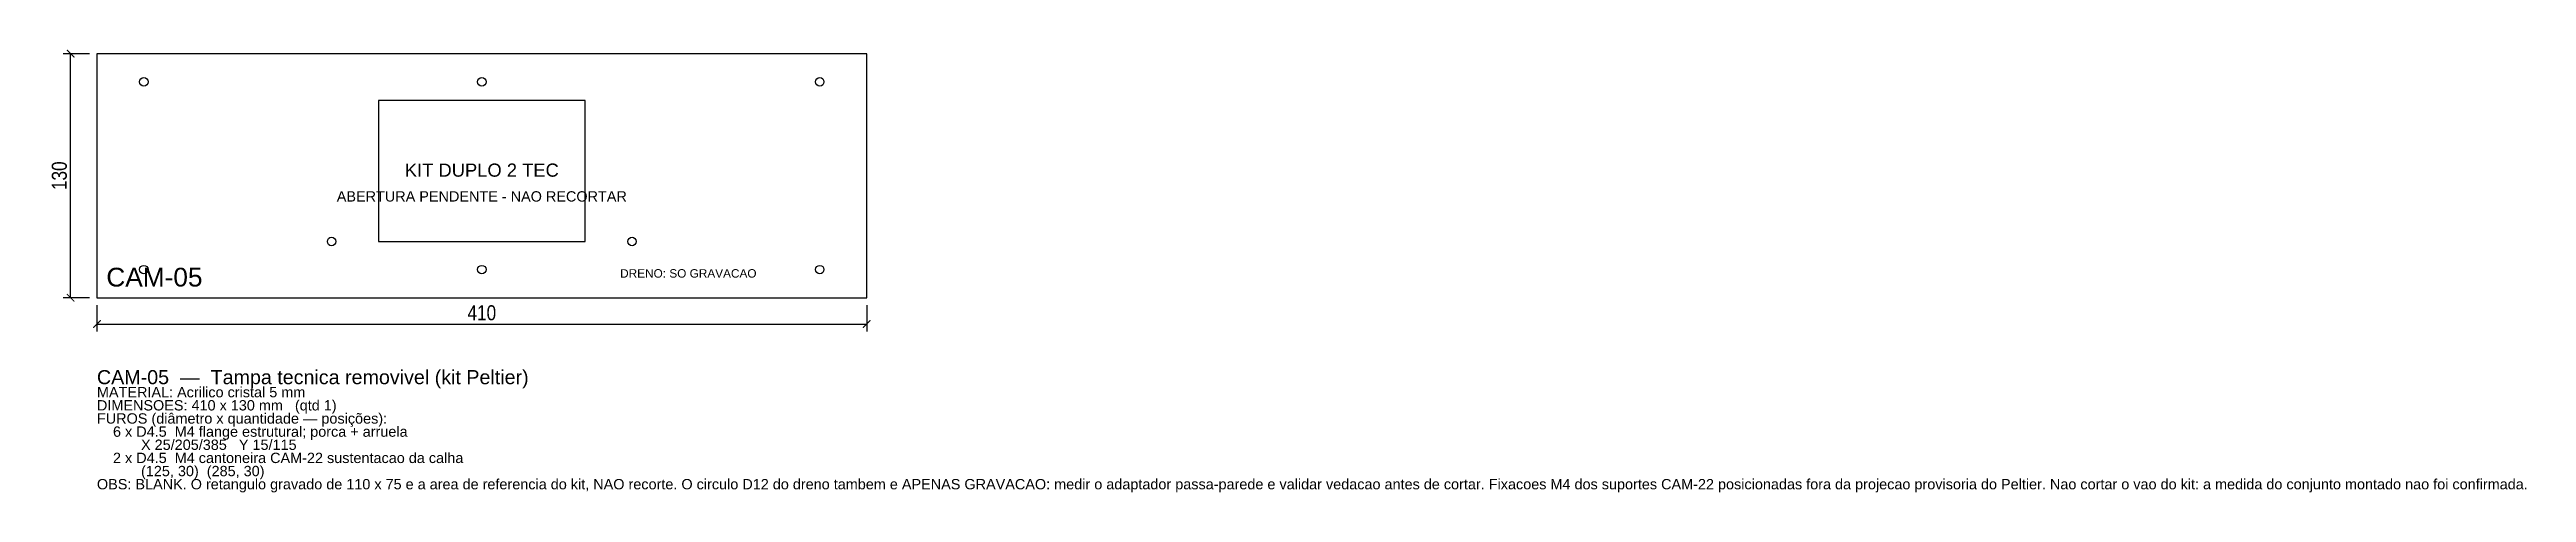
# Model space of a CAD drawing. Header units: millimetres. Extents: x -25 to 1294, y -104 to 132.
import ezdxf
from ezdxf.enums import TextEntityAlignment as Align

# ---------------------------------------------------------------- set-up
doc = ezdxf.new("R2010")
doc.units = ezdxf.units.MM
for name, color, linetype in [('CORTE', 1, 'Continuous'), ('COTA', 4, 'Continuous'), ('GRAVACAO', 3, 'Continuous'), ('TEXTO', 7, 'Continuous')]:
    doc.layers.add(name, color=color, linetype=linetype)
doc.styles.add('ARIAL', font='arial.ttf')
doc.styles.add('OpenSansCondensed-Light', font='OpenSansCondensed-Light.ttf')
doc.dimstyles.new('EZDXF', dxfattribs={"dimtxt": 8, "dimasz": 4, "dimexe": 4, "dimexo": 4, "dimgap": 2, "dimtad": 1, "dimdec": 0, "dimdsep": 46, "dimtxsty": 'OpenSansCondensed-Light', "dimblk": 'ARCHTICK', "dimcen": 2.5, "dimclrd": 4, "dimclre": 4, "dimclrt": 4, "dimazin": 3, "dimtfac": 0.5, "dimtmove": 2, "dimatfit": 3})

# ---------------------------------------------------------------- blocks, each defined once
blk = doc.blocks.new('_ARCHTICK')
at = {"color": 0, "linetype": 'BYBLOCK', "const_width": 0.15}
blk.add_lwpolyline([(-0.5, -0.5), (0.5, 0.5)], dxfattribs=at)

msp = doc.modelspace()

# ---------------------------------------------------------------- linework, layer by layer
at = {"layer": 'CORTE'}
msp.add_lwpolyline([(0, 0), (410, 0), (410, 130), (0, 130)], close=True, dxfattribs=at)
for centre in [(25, 115), (205, 115), (385, 115), (125, 30), (285, 30), (25, 15), (205, 15), (385, 15)]:
    msp.add_circle(centre, 2.25, dxfattribs=at)
at = {"layer": 'GRAVACAO'}
msp.add_lwpolyline([(150, 30), (260, 30), (260, 105), (150, 105)], close=True, dxfattribs=at)

# ---------------------------------------------------------------- texts
at = {"layer": 'GRAVACAO', "style": 'ARIAL'}
for s, height, p in [('KIT DUPLO 2 TEC', 7, (205, 68)), ('ABERTURA PENDENTE - NAO RECORTAR', 5.5, (205, 54)), ('DRENO: SO GRAVACAO', 4.5, (315, 13))]:
    msp.add_text(s, height=height, dxfattribs=at).set_placement(p, align=Align.MIDDLE_CENTER)
msp.add_text('CAM-05', height=10, dxfattribs=at).set_placement((5, 6))
at = {"layer": 'TEXTO', "style": 'ARIAL'}
for s, height, p in [('CAM-05  —  Tampa tecnica removivel (kit Peltier)', 7.5, (0, -46)), ('MATERIAL: Acrilico cristal 5 mm', 5.5, (0, -53)), ('DIMENSOES: 410 x 130 mm   (qtd 1)', 5.5, (0, -60)), ('FUROS (diâmetro x quantidade — posições):', 5.5, (0, -67)), ('    6 x D4.5  M4 flange estrutural; porca + arruela', 5.5, (0, -74)), ('           X 25/205/385   Y 15/115', 5.5, (0, -81)), ('    2 x D4.5  M4 cantoneira CAM-22 sustentacao da calha', 5.5, (0, -88)), ('           (125, 30)  (285, 30)', 5.5, (0, -95)), ('OBS: BLANK. O retangulo gravado de 110 x 75 e a area de referencia do kit, NAO recorte. O circulo D12 do dreno tambem e APENAS GRAVACAO: medir o adaptador passa-parede e validar vedacao antes de cortar. Fixacoes M4 dos suportes CAM-22 posicionadas fora da projecao provisoria do Peltier. Nao cortar o vao do kit: a medida do conjunto montado nao foi confirmada.', 5.5, (0, -102))]:
    msp.add_text(s, height=height, dxfattribs=at).set_placement(p)

# ---------------------------------------------------------------- dimensions: what is measured, and where the dimension line sits
at = {"layer": 'COTA'}
msp.add_linear_dim(base=(-14, 0), p1=(0, 0), p2=(0, 130), angle=90, dimstyle='EZDXF', dxfattribs=at).render()
msp.add_linear_dim(base=(0, -14), p1=(0, 0), p2=(410, 0), dimstyle='EZDXF', dxfattribs=at).render()

doc.saveas('drawing.dxf')
